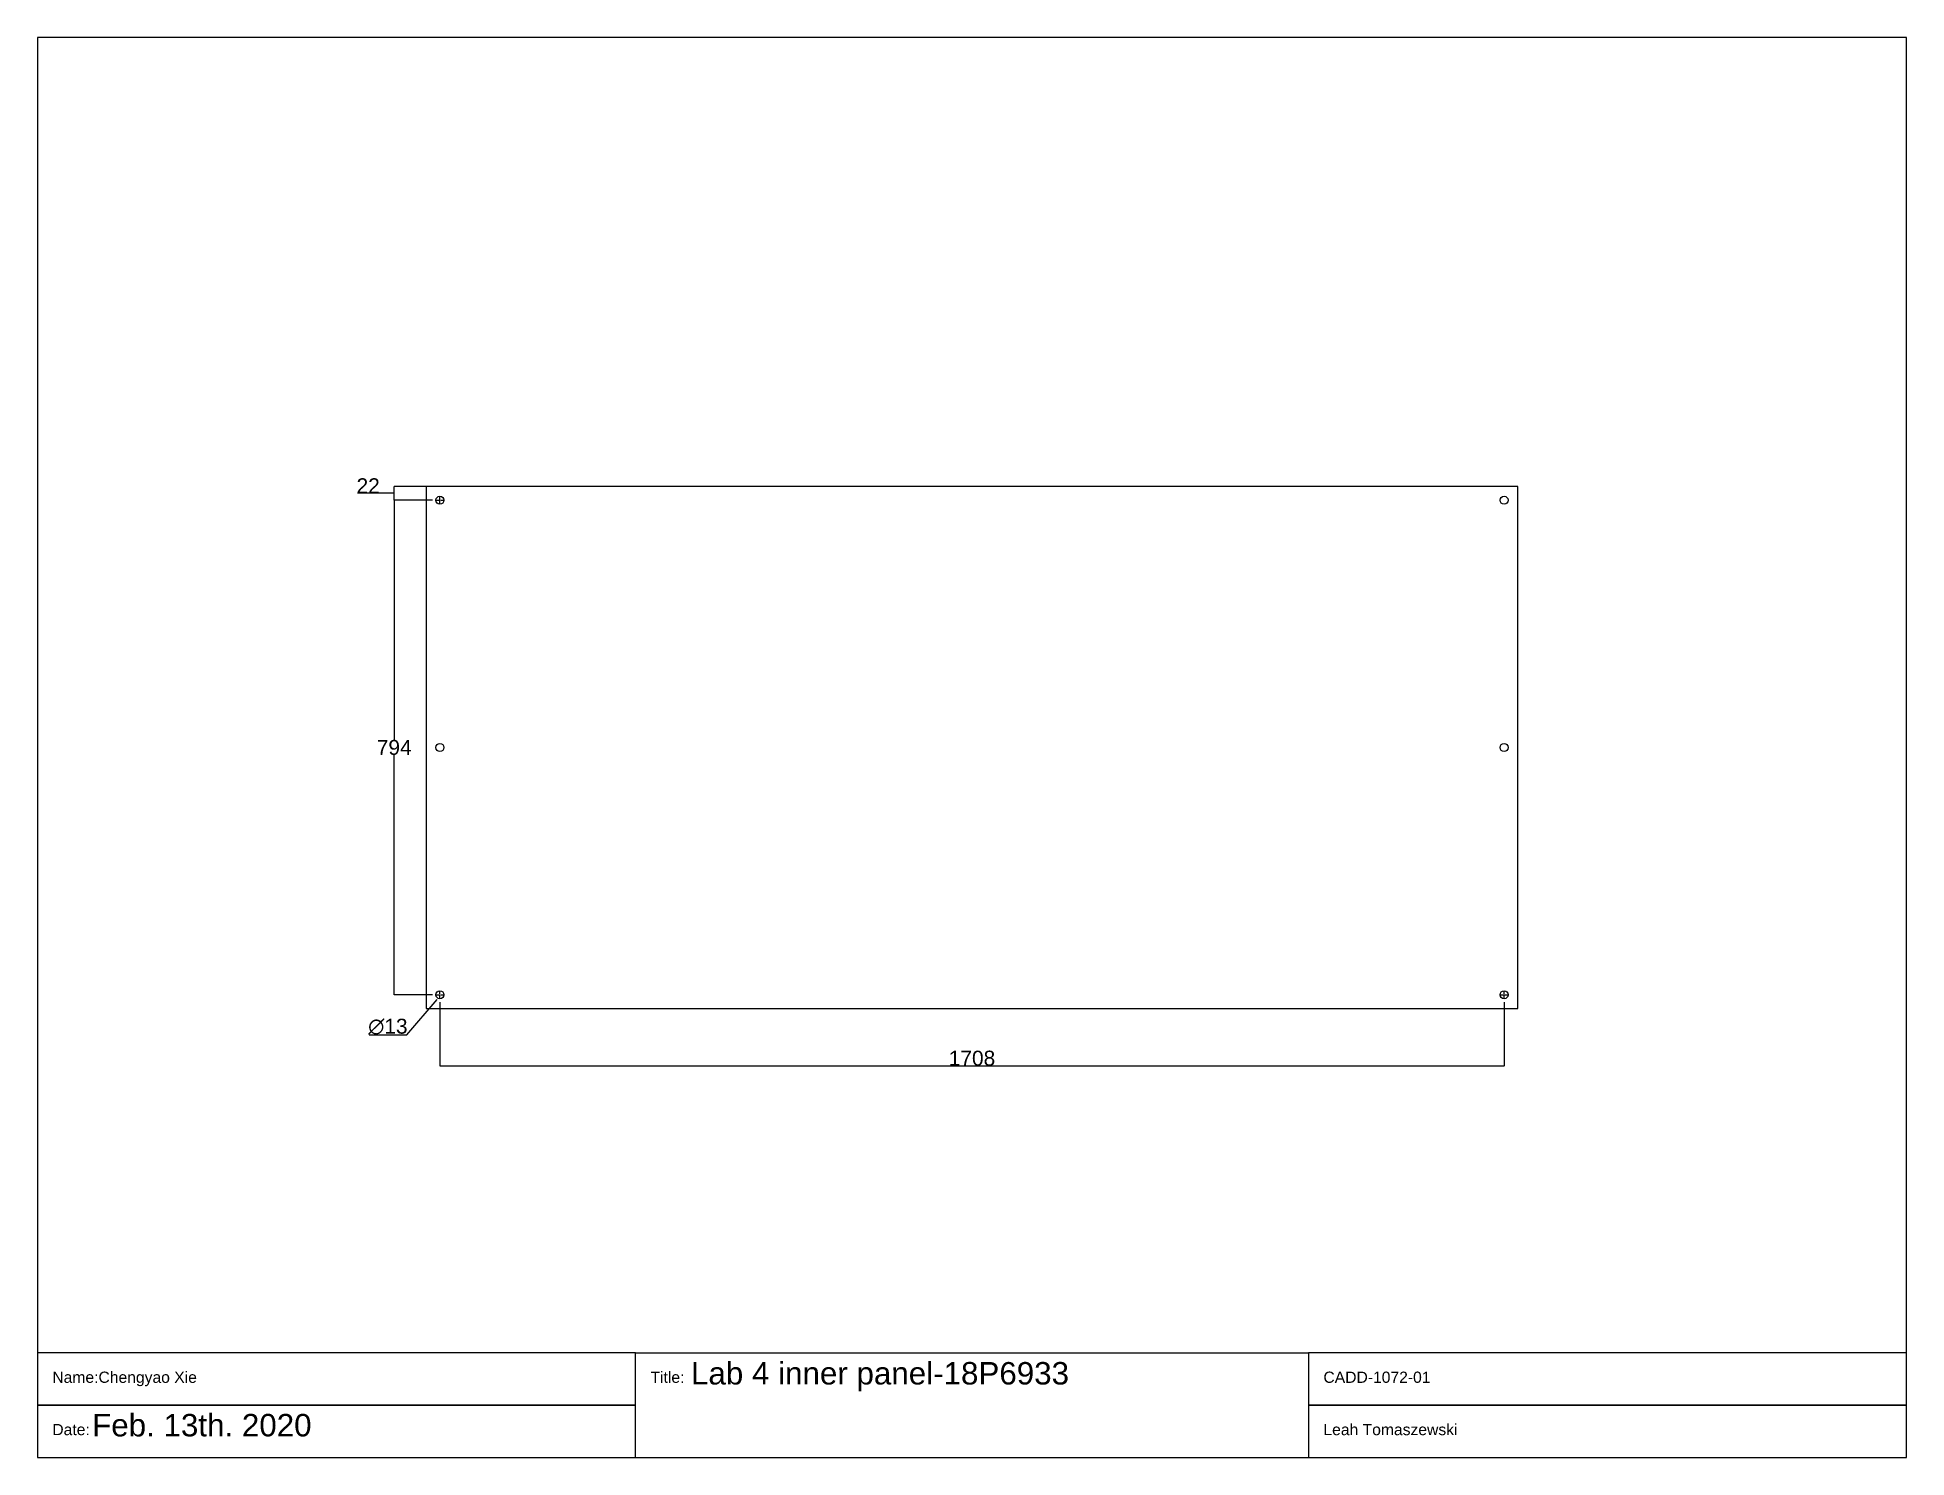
# Model space of a CAD drawing. Header units: millimetres. Extents: x 0 to 3000, y 0 to 2280.
import ezdxf

# ---------------------------------------------------------------- set-up
doc = ezdxf.new("R2010")
doc.units = ezdxf.units.MM
doc.header["$MEASUREMENT"] = 0
doc.linetypes.add('CENTER2', pattern=[1.125, 0.75, -0.125, 0.125, -0.125])
doc.layers.add('Dimensions', color=5, linetype='Continuous')
doc.layers.add('InnerPanel', color=240, linetype='Continuous')
doc.styles.get("Standard").update_dxf_attribs({"font": 'arial.ttf'})
doc.dimstyles.new('innner pannel', dxfattribs={"dimtxt": 24, "dimasz": 0.18, "dimexe": 0.18, "dimexo": 12, "dimgap": 0.09, "dimtad": 1, "dimtih": 1, "dimtoh": 1, "dimdec": 0, "dimzin": 0, "dimdsep": 46, "dimtxsty": 'Standard', "dimcen": 0.09, "dimadec": 0, "dimazin": 0, "dimtfac": 1, "dimtdec": 0, "dimtofl": 0, "dimtmove": 1, "dimatfit": 3, "dimfxl": 1, "dimtolj": 1, "dimtzin": 0, "dimarcsym": 0})

# ---------------------------------------------------------------- blocks, each defined once
blk = doc.blocks.new('Border_CXie')
for p, q in [((244.45, 187.58), (-5.55, 187.58)), ((-5.55, 187.58), (-5.55, -2.42)), ((74.45, 11.58), (164.45, 11.58))]:
    blk.add_line(p, q)
blk.add_lwpolyline([(-5.55, -2.42), (244.45, -2.42), (244.45, 187.58)])
for points in [[(-5.55, 4.58), (74.45, 4.58), (74.45, 11.58), (-5.55, 11.58)], [(164.45, 4.58), (244.45, 4.58), (244.45, 11.58), (164.45, 11.58)], [(-5.55, -2.42), (74.45, -2.42), (74.45, 4.58), (-5.55, 4.58)], [(164.45, -2.42), (244.45, -2.42), (244.45, 4.58), (164.45, 4.58)]]:
    blk.add_lwpolyline(points, close=True)
for s, p in [('Name:Chengyao Xie', (-3.55, 7.58)), ('Title:', (76.45, 7.58)), ('CADD-1072-01', (166.45, 7.58)), ('Date: ', (-3.55, 0.58)), ('Leah Tomaszewski', (166.45, 0.58))]:
    blk.add_text(s, height=1.5).set_placement(p)
blk = doc.blocks.new('*U8')
at = {"layer": 'Dimensions', "color": 0, "linetype": 'CENTER2', "transparency": 16777216}
for p, q in [((-6.62, 0), (-1.3, 0)), ((0, 1.3), (0, 6.62)), ((1.3, 0), (6.62, 0)), ((0, -6.62), (0, -1.3))]:
    blk.add_line(p, q, dxfattribs=at)
at = {"layer": 'Dimensions', "color": 0, "linetype": 'Continuous', "transparency": 16777216}
for p, q in [((-0.65, 0), (0.65, 0)), ((0, -0.65), (0, 0.65))]:
    blk.add_line(p, q, dxfattribs=at)
blk = doc.blocks.new('*D10')
at = {"layer": 'Defpoints', "color": 0, "transparency": 16777216}
for p in [(646, 1537), (572.7, 743), (646, 743)]:
    blk.add_point(p, dxfattribs=at)
at = {"layer": 'Dimensions', "color": 0, "lineweight": -2, "transparency": 16777216}
for p, q in [((634, 1537), (572.5, 1537)), ((572.7, 1536.8), (572.7, 1152.3)), ((572.7, 743.2), (572.7, 1127.7)), ((634, 743), (572.5, 743))]:
    blk.add_line(p, q, dxfattribs=at)
at = {"layer": 'Dimensions', "color": 0, "transparency": 16777216}
for points in [[(572.7, 1536.8), (572.7, 1536.8), (572.7, 1537)], [(572.7, 743.2), (572.7, 743.2), (572.7, 743)]]:
    blk.add_solid(points, dxfattribs=at)
at = {"layer": 'Dimensions', "color": 0, "transparency": 16777216, "insert": (572.7, 1140), "char_height": 24, "attachment_point": 5}
blk.add_mtext('\\A1;794', dxfattribs=at)
blk = doc.blocks.new('*U11')
at = {"layer": 'Dimensions', "color": 0, "linetype": 'CENTER2', "transparency": 16777216}
for p, q in [((-6.62, 0), (-1.3, 0)), ((0, 1.3), (0, 6.62)), ((1.3, 0), (6.62, 0)), ((0, -6.62), (0, -1.3))]:
    blk.add_line(p, q, dxfattribs=at)
at = {"layer": 'Dimensions', "color": 0, "linetype": 'Continuous', "transparency": 16777216}
for p, q in [((-0.65, 0), (0.65, 0)), ((0, -0.65), (0, 0.65))]:
    blk.add_line(p, q, dxfattribs=at)
blk = doc.blocks.new('*U13')
at = {"layer": 'Dimensions', "color": 0, "linetype": 'CENTER2', "transparency": 16777216}
for p, q in [((-6.62, 0), (-1.3, 0)), ((0, 1.3), (0, 6.62)), ((1.3, 0), (6.62, 0)), ((0, -6.62), (0, -1.3))]:
    blk.add_line(p, q, dxfattribs=at)
at = {"layer": 'Dimensions', "color": 0, "linetype": 'Continuous', "transparency": 16777216}
for p, q in [((-0.65, 0), (0.65, 0)), ((0, -0.65), (0, 0.65))]:
    blk.add_line(p, q, dxfattribs=at)
blk = doc.blocks.new('*D14')
at = {"layer": 'Defpoints', "color": 0, "transparency": 16777216}
for p in [(646, 743), (2354, 743), (2354, 628.7)]:
    blk.add_point(p, dxfattribs=at)
at = {"layer": 'Dimensions', "color": 0, "lineweight": -2, "transparency": 16777216}
for p, q in [((646, 731), (646, 628.5)), ((2354, 731), (2354, 628.5)), ((646.2, 628.7), (2353.8, 628.7))]:
    blk.add_line(p, q, dxfattribs=at)
at = {"layer": 'Dimensions', "color": 0, "transparency": 16777216}
for points in [[(646.2, 628.7), (646.2, 628.7), (646, 628.7)], [(2353.8, 628.7), (2353.8, 628.7), (2354, 628.7)]]:
    blk.add_solid(points, dxfattribs=at)
at = {"layer": 'Dimensions', "color": 0, "transparency": 16777216, "insert": (1500, 641.1), "char_height": 24, "attachment_point": 5}
blk.add_mtext('\\A1;1708', dxfattribs=at)
blk = doc.blocks.new('*D15')
at = {"layer": 'Defpoints', "color": 0, "transparency": 16777216}
for p in [(641.8, 735.5), (650.2, 745.4)]:
    blk.add_point(p, dxfattribs=at)
at = {"layer": 'Dimensions', "color": 0, "lineweight": -2, "transparency": 16777216}
for p, q in [((592.9, 678.7), (641.6, 735.4)), ((645.9, 740.4), (646.1, 740.4)), ((646, 740.3), (646, 740.5)), ((532.3, 678.7), (592.9, 678.7))]:
    blk.add_line(p, q, dxfattribs=at)
at = {"layer": 'Dimensions', "color": 0, "transparency": 16777216}
blk.add_solid([(641.6, 735.4), (641.7, 735.3), (641.8, 735.5)], dxfattribs=at)
at = {"layer": 'Dimensions', "color": 0, "transparency": 16777216, "insert": (562.5, 691.8), "char_height": 24, "attachment_point": 5}
blk.add_mtext('\\A1;∅13', dxfattribs=at)
blk = doc.blocks.new('*D18')
at = {"layer": 'Defpoints', "color": 0, "transparency": 16777216}
for p in [(572.6, 1559.1), (646, 1559.1), (646, 1537)]:
    blk.add_point(p, dxfattribs=at)
at = {"layer": 'Dimensions', "color": 0, "lineweight": -2, "transparency": 16777216}
for p, q in [((548.3, 1548.1), (513.6, 1548.1)), ((572.6, 1548.1), (548.3, 1548.1)), ((634, 1559.1), (572.4, 1559.1)), ((634, 1537), (572.4, 1537)), ((572.6, 1537.2), (572.6, 1558.9))]:
    blk.add_line(p, q, dxfattribs=at)
at = {"layer": 'Dimensions', "color": 0, "transparency": 16777216}
for points in [[(572.6, 1558.9), (572.6, 1558.9), (572.6, 1559.1)], [(572.6, 1537.2), (572.6, 1537.2), (572.6, 1537)]]:
    blk.add_solid(points, dxfattribs=at)
at = {"layer": 'Dimensions', "color": 0, "transparency": 16777216, "insert": (530.9, 1560.2), "char_height": 24, "attachment_point": 5}
blk.add_mtext('\\A1;22', dxfattribs=at)

msp = doc.modelspace()

# ---------------------------------------------------------------- linework, layer by layer
at = {"layer": 'InnerPanel'}
msp.add_lwpolyline([(624, 721), (2376, 721), (2376, 1559), (624, 1559)], close=True, dxfattribs=at)
for centre in [(646, 1537), (2354, 1537), (646, 1140), (2354, 1140), (646, 743), (2354, 743)]:
    msp.add_circle(centre, 6.5, dxfattribs=at)

# ---------------------------------------------------------------- block references
at = {"xscale": 12, "yscale": 12, "zscale": 12}
msp.add_blockref('Border_CXie', (66.6, 29.1), dxfattribs=at)
at = {"layer": 'Dimensions', "linetype": 'CENTER2'}
for name, p in [('*U8', (646, 1537)), ('*U11', (646, 743)), ('*U13', (2354, 743))]:
    msp.add_blockref(name, p, dxfattribs=at)

# ---------------------------------------------------------------- texts
for s, p in [('Lab 4 inner panel-18P6933', (1049, 117.4)), ('Feb. 13th. 2020', (87.8, 34.1))]:
    msp.add_text(s, height=36).set_placement(p)

# ---------------------------------------------------------------- dimensions: what is measured, and where the dimension line sits
at = {"layer": 'Dimensions'}
for base, p2, picture, middle in [((572.6, 1559.1), (646, 1559.1), '*D18', (548.2, 1560.2)), ((572.7, 743), (646, 743), '*D10', (572.7, 1140))]:
    dim = msp.add_linear_dim(base=base, p1=(646, 1537), p2=p2, angle=90, dimstyle='innner pannel', dxfattribs=at)
    dim.commit()
    dim.dimension.update_dxf_attribs({"geometry": picture, "text_midpoint": middle})
dim = msp.add_diameter_dim_2p(p1=(650.2, 745.4), p2=(641.8, 735.5), dimstyle='innner pannel', dxfattribs=at)
dim.commit()
dim.dimension.update_dxf_attribs({"geometry": '*D15', "text_midpoint": (592.9, 678.7), "dimtype": 163})
dim = msp.add_linear_dim(base=(2354, 628.7), p1=(646, 743), p2=(2354, 743), dimstyle='innner pannel', dxfattribs=at)
dim.commit()
dim.dimension.update_dxf_attribs({"geometry": '*D14', "text_midpoint": (1500, 641.1)})

doc.saveas('drawing.dxf')
